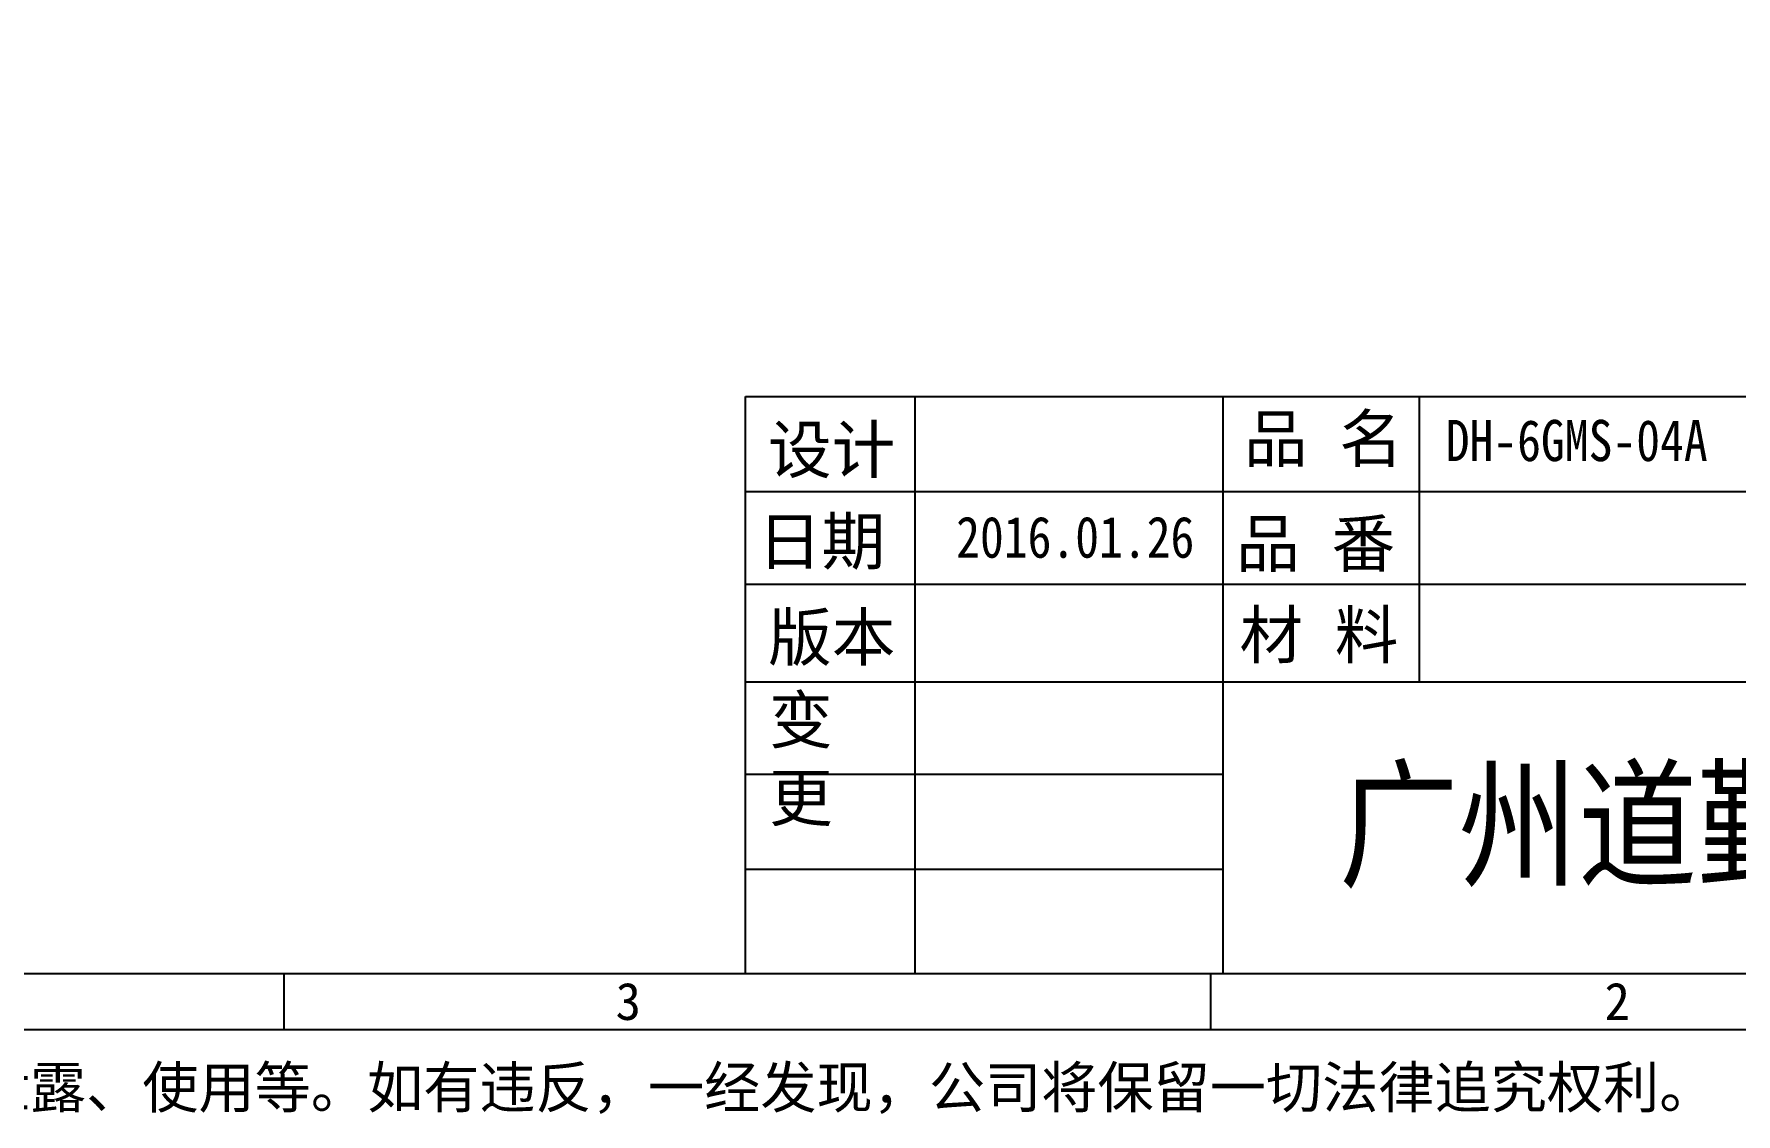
# Model space of a CAD drawing. Header units: millimetres. Extents: x 753 to 1632, y 352 to 973.
# Drawn here: x 1146.1 to 1428.7, y 352.3 to 531.6 of the extents above; entities that cross this region are included whole.
import ezdxf
from ezdxf.enums import TextEntityAlignment as Align

# ---------------------------------------------------------------- set-up
doc = ezdxf.new("R2010")
doc.units = ezdxf.units.MM
doc.header["$LTSCALE"] = 30.734
doc.layers.get('0').update_dxf_attribs({"linetype": 'CONTINUOUS'})
doc.layers.add('TK', color=7, linetype='CONTINUOUS')
doc.styles.get("Standard").update_dxf_attribs({"font": 'txt', "width": 0.85})
doc.styles.add('TEXTSTYLE_3', font='simhei.ttf')
doc.styles.add('TKWZ', font='')
doc.styles.get('TKWZ').set_extended_font_data('SimSun')

msp = doc.modelspace()

# ---------------------------------------------------------------- linework, layer by layer
at = {"layer": 'TK', "color": 5, "linetype": 'ByBlock'}
for p, q in [((1264.18927, 471.40752), (1622.55905, 471.40752)), ((1264.18927, 375.62424), (1264.18927, 471.40752)), ((1292.4052, 375.62424), (1292.4052, 471.40752)), ((1343.53859, 375.62424), (1343.53859, 471.40752)), ((1376.11088, 424.03752), (1376.11088, 471.40752)), ((1264.18927, 455.63487), (1622.42214, 455.63487)), ((1264.18927, 440.2702), (1622.42214, 440.2702)), ((1264.18927, 424.03752), (1622.42214, 424.03752)), ((1264.18927, 408.7249), (1343.53859, 408.7249)), ((1264.18927, 392.95225), (1343.53859, 392.95225)), ((761.96633, 375.62424), (1622.42214, 375.62424))]:
    msp.add_line(p, q, dxfattribs=at)
at = {"layer": 'TK', "color": 3}
for p, q in [((1187.57217, 375.62424), (1187.57217, 366.3316)), ((1341.38877, 375.62424), (1341.38877, 366.3316))]:
    msp.add_line(p, q, dxfattribs=at)
at = {"layer": 'TK', "color": 3, "linetype": 'ByBlock', "ltscale": 5}
msp.add_lwpolyline([(1631.71478, 972.62441), (752.67368, 972.62441), (752.67368, 366.3316), (1631.71478, 366.3316)], close=True, dxfattribs=at)

# ---------------------------------------------------------------- texts
at = {"attachment_point": 1}
for s, insert, char_height, width in [('{\\fSimSun|b0|i0|c134|p2;DH-6GMS-04A}', (1380.46256, 467.53073), 6.8386787, 102.5865769), ('{\\fSimSun|b0|i0|c134|p2;2016.01.26}', (1299.18559, 451.495), 6.8386787, 102.5865769), ('{\\fSimSun|b0|i0|c134|p2;广州道勤电子科技有限公司}', (1362.75998, 408.89407), 17.0966967, 390.3048177)]:
    msp.add_mtext(s, dxfattribs=dict(at, insert=insert, char_height=char_height, width=width))
at = {"color": 7, "linetype": 'Continuous', "insert": (753.63813, 360.17089), "char_height": 6.8386787, "width": 1505.0373899, "attachment_point": 1, "style": 'TEXTSTYLE_3'}
msp.add_mtext('特别声明：本图纸版权由东莞道勤五金有限公司所有，持有者应采取保密措施，未经允许不得泄露、使用等。如有违反，一经发现，公司将保留一切法律追究权利。', dxfattribs=at)
at = {"layer": 'TK', "color": 4, "style": 'TKWZ'}
for s, p in [('品 名', (1346.96286, 460.54807)), ('设计', (1267.95327, 458.72448)), ('日期', (1266.27226, 443.52656)), ('品 番', (1345.6795, 443.14014)), ('版本', (1267.97278, 427.58716)), ('材 料', (1346.2178, 427.98271))]:
    msp.add_text(s, height=7.743873, dxfattribs=at).set_placement(p)
at = {"layer": 'TK', "color": 3, "linetype": 'ByBlock', "ltscale": 3}
for s, p in [('3', (1244.75601, 367.93611)), ('2', (1408.9423, 367.93611))]:
    msp.add_text(s, height=6.1951, dxfattribs=at).set_placement(p, align=Align.CENTER)
at = {"layer": 'TK', "color": 4, "insert": (1268.12145, 421.59817), "char_height": 7.7438733, "width": 2.7630828, "attachment_point": 1, "style": 'TKWZ'}
msp.add_mtext('{\\fSimSun|b0|i0|c134|p2;变更}', dxfattribs=at)

doc.saveas('drawing.dxf')
